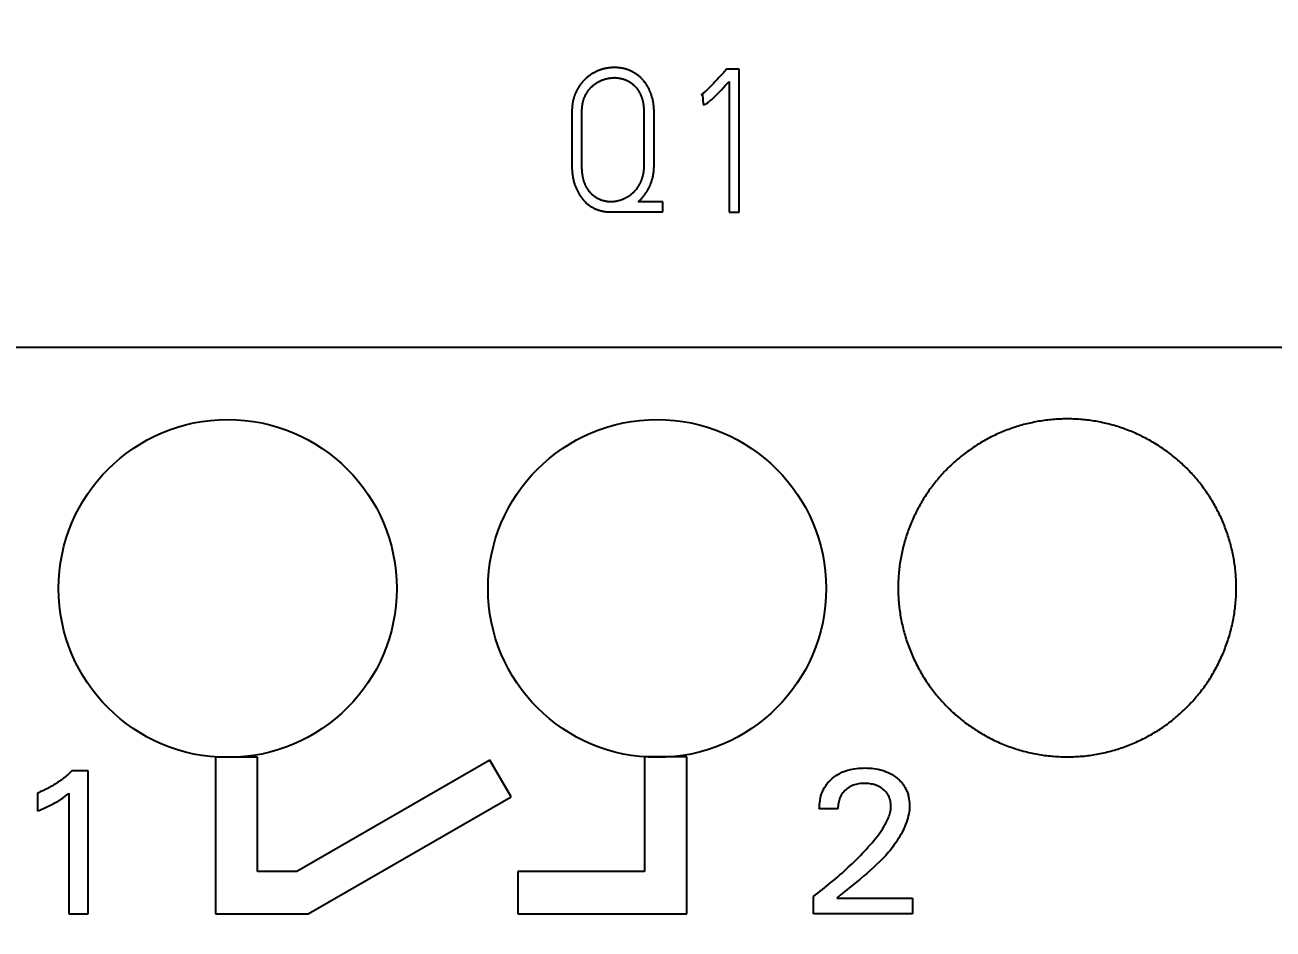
# Model space of a CAD drawing. Extents: x 0 to 420, y 0 to 297.
# Drawn here: x 112.59 to 127.36, y 144.75 to 155.46 of the extents above; entities that cross this region are included whole.
import ezdxf
from ezdxf.enums import TextEntityAlignment as Align

# ---------------------------------------------------------------- set-up
doc = ezdxf.new("R2010")
doc.units = 0
doc.header["$LTSCALE"] = 23.1
for name, color, linetype in [('10000_FRONT', 7, 'CONTINUOUS'), ('10100_DIM_FRONT', 7, 'CONTINUOUS'), ('10500_FRONT_LABELING', 7, 'CONTINUOUS')]:
    doc.layers.add(name, color=color, linetype=linetype)
doc.dimstyles.get("Standard").update_dxf_attribs({"dimtxt": 2.5, "dimasz": 2.5, "dimexe": 1.25, "dimexo": 0.625, "dimtad": 1, "dimcen": 2.5, "dimazin": 3, "dimtfac": 1, "dimtmove": 0, "dimatfit": 3})

# ---------------------------------------------------------------- blocks, each defined once
blk = doc.blocks.new('*D0')
at = {"layer": '10100_DIM_FRONT', "linetype": 'CONTINUOUS'}
for p, q in [((145.216, 146.129), (145.216, 119.377)), ((101.716, 145.192), (101.716, 119.377)), ((101.716, 121.377), (123.466, 121.377)), ((145.216, 121.377), (123.466, 121.377))]:
    blk.add_line(p, q, dxfattribs=at)
for points in [[(105.216, 121.877), (101.716, 121.377), (105.216, 120.877)], [(141.716, 120.877), (145.216, 121.377), (141.716, 121.877)]]:
    blk.add_solid(points, dxfattribs=at)
blk.add_text('43,5', height=3.5, dxfattribs=at).set_placement((119.432, 122.252), (129.182, 122.252), align=Align.FIT)
blk = doc.blocks.new('*D1')
at = {"layer": '10100_DIM_FRONT', "linetype": 'CONTINUOUS'}
for p, q in [((109.715618, 185.641363), (109.715618, 128.698883)), ((145.215618, 185.641363), (145.215618, 128.698883)), ((109.715618, 130.698883), (127.465618, 130.698883)), ((145.215618, 130.698883), (127.465618, 130.698883))]:
    blk.add_line(p, q, dxfattribs=at)
for points in [[(113.215618, 131.198883), (109.715618, 130.698883), (113.215618, 130.198883)], [(141.715618, 130.198883), (145.215618, 130.698883), (141.715618, 131.198883)]]:
    blk.add_solid(points, dxfattribs=at)
blk.add_text('35,5', height=3.5, dxfattribs=at).set_placement((123.63496, 131.573883), (133.13496, 131.573883), align=Align.FIT)

msp = doc.modelspace()

# ---------------------------------------------------------------- linework, layer by layer
at = {"layer": '10000_FRONT', "color": 7, "linetype": 'CONTINUOUS'}
for p, q in [((109.716, 151.642), (145.216, 151.642)), ((114.849, 146.788), (114.849, 144.934)), ((115.345, 146.788), (114.849, 146.788)), ((115.345, 145.435), (115.345, 146.788)), ((119.926, 146.794), (119.926, 145.434)), ((120.426, 146.794), (119.926, 146.794)), ((120.426, 144.934), (120.426, 146.794)), ((118.096, 146.753), (115.811, 145.435)), ((118.346, 146.319), (118.096, 146.753)), ((115.944, 144.934), (118.346, 146.319)), ((115.811, 145.435), (115.345, 145.435)), ((118.427, 145.434), (118.427, 144.934)), ((119.926, 145.434), (118.427, 145.434)), ((114.849, 144.934), (115.944, 144.934)), ((118.427, 144.934), (120.426, 144.934))]:
    msp.add_line(p, q, dxfattribs=at)
for points in [[(126.926, 148.792), (126.926, 148.813), (126.925, 148.833), (126.925, 148.854), (126.924, 148.874), (126.923, 148.895), (126.922, 148.915), (126.92, 148.936), (126.919, 148.956), (126.917, 148.976), (126.915, 148.996), (126.913, 149.017), (126.911, 149.037), (126.908, 149.057), (126.905, 149.077), (126.902, 149.097), (126.899, 149.117), (126.896, 149.137), (126.892, 149.157), (126.888, 149.177), (126.884, 149.197), (126.88, 149.217), (126.876, 149.237), (126.871, 149.257), (126.866, 149.276), (126.861, 149.296), (126.856, 149.316), (126.851, 149.335), (126.845, 149.355), (126.839, 149.375), (126.833, 149.394), (126.827, 149.414), (126.82, 149.433), (126.813, 149.453), (126.807, 149.472), (126.8, 149.491), (126.792, 149.511), (126.785, 149.53), (126.777, 149.549), (126.769, 149.568), (126.761, 149.586), (126.753, 149.605), (126.745, 149.624), (126.736, 149.642), (126.727, 149.66), (126.718, 149.679), (126.709, 149.697), (126.7, 149.715), (126.691, 149.733), (126.681, 149.751), (126.671, 149.769), (126.661, 149.786), (126.651, 149.804), (126.641, 149.821), (126.63, 149.839), (126.619, 149.856), (126.608, 149.873), (126.597, 149.89), (126.586, 149.907), (126.574, 149.924), (126.563, 149.941), (126.551, 149.958), (126.539, 149.974), (126.527, 149.991), (126.514, 150.007), (126.502, 150.024), (126.489, 150.04), (126.476, 150.056), (126.463, 150.072), (126.45, 150.087), (126.436, 150.103), (126.423, 150.118), (126.409, 150.134), (126.395, 150.149), (126.381, 150.164), (126.367, 150.179), (126.353, 150.193), (126.339, 150.208), (126.324, 150.222), (126.31, 150.236), (126.295, 150.25), (126.28, 150.264), (126.265, 150.278), (126.25, 150.291), (126.234, 150.305), (126.219, 150.318), (126.203, 150.331), (126.187, 150.344), (126.172, 150.357), (126.156, 150.37), (126.139, 150.382), (126.123, 150.394), (126.107, 150.406), (126.09, 150.418), (126.073, 150.43), (126.056, 150.442), (126.039, 150.454), (126.022, 150.465), (126.005, 150.476), (125.988, 150.487), (125.97, 150.498), (125.952, 150.509), (125.935, 150.519), (125.917, 150.529), (125.899, 150.54), (125.881, 150.549), (125.863, 150.559), (125.845, 150.569), (125.826, 150.578), (125.808, 150.587), (125.79, 150.596), (125.771, 150.605), (125.753, 150.613), (125.734, 150.622), (125.715, 150.63), (125.696, 150.638), (125.678, 150.646), (125.659, 150.653), (125.64, 150.661), (125.62, 150.668), (125.601, 150.675), (125.582, 150.682), (125.563, 150.688), (125.543, 150.695), (125.524, 150.701), (125.504, 150.707), (125.485, 150.713), (125.465, 150.718), (125.445, 150.724), (125.425, 150.729), (125.405, 150.734), (125.385, 150.739), (125.365, 150.744), (125.345, 150.748), (125.324, 150.752), (125.304, 150.756), (125.284, 150.76), (125.264, 150.764), (125.243, 150.767), (125.223, 150.77), (125.203, 150.773), (125.182, 150.776), (125.162, 150.778), (125.142, 150.781), (125.121, 150.783), (125.101, 150.785), (125.081, 150.786), (125.06, 150.788), (125.04, 150.789), (125.019, 150.79), (124.999, 150.791), (124.979, 150.792), (124.958, 150.792), (124.938, 150.792), (124.917, 150.792), (124.897, 150.792), (124.876, 150.792), (124.856, 150.791), (124.835, 150.79), (124.815, 150.789), (124.794, 150.788), (124.774, 150.787), (124.753, 150.785), (124.733, 150.783), (124.712, 150.781), (124.692, 150.779), (124.671, 150.776), (124.651, 150.773), (124.63, 150.77), (124.61, 150.767), (124.59, 150.764), (124.569, 150.76), (124.549, 150.757), (124.529, 150.753), (124.509, 150.748), (124.489, 150.744), (124.469, 150.74), (124.449, 150.735), (124.429, 150.73), (124.409, 150.725), (124.39, 150.719), (124.37, 150.714), (124.351, 150.708), (124.331, 150.702), (124.312, 150.696), (124.292, 150.689), (124.273, 150.683), (124.253, 150.676), (124.234, 150.669), (124.215, 150.662), (124.196, 150.655), (124.177, 150.647), (124.158, 150.639), (124.139, 150.631), (124.12, 150.623), (124.101, 150.615), (124.083, 150.606), (124.064, 150.597), (124.045, 150.588), (124.027, 150.579)], [(124.027, 150.579), (124.008, 150.57), (123.99, 150.56), (123.972, 150.55), (123.954, 150.54), (123.936, 150.53), (123.918, 150.52), (123.901, 150.51), (123.883, 150.499), (123.866, 150.488), (123.848, 150.478), (123.831, 150.466), (123.814, 150.455), (123.797, 150.444), (123.781, 150.432), (123.764, 150.42), (123.747, 150.408), (123.731, 150.396), (123.715, 150.384), (123.699, 150.372), (123.682, 150.359), (123.667, 150.346), (123.651, 150.333), (123.635, 150.32), (123.619, 150.307), (123.604, 150.294), (123.589, 150.28), (123.574, 150.266), (123.559, 150.252), (123.544, 150.238), (123.529, 150.224), (123.514, 150.209), (123.5, 150.195), (123.485, 150.18), (123.471, 150.165), (123.457, 150.15), (123.443, 150.135), (123.429, 150.119), (123.416, 150.104), (123.403, 150.089), (123.389, 150.073), (123.376, 150.057), (123.364, 150.041), (123.351, 150.025), (123.338, 150.009), (123.326, 149.993), (123.314, 149.977), (123.302, 149.96), (123.29, 149.944), (123.279, 149.927), (123.267, 149.91), (123.256, 149.893), (123.245, 149.876), (123.234, 149.859), (123.223, 149.842), (123.212, 149.824), (123.202, 149.807), (123.192, 149.789), (123.182, 149.771), (123.172, 149.753), (123.162, 149.735), (123.152, 149.717), (123.143, 149.699), (123.134, 149.681), (123.125, 149.662), (123.116, 149.644), (123.107, 149.625), (123.099, 149.606), (123.09, 149.587), (123.082, 149.569), (123.075, 149.55), (123.067, 149.531), (123.059, 149.512), (123.052, 149.493), (123.045, 149.473), (123.038, 149.454), (123.032, 149.435), (123.025, 149.416), (123.019, 149.396), (123.013, 149.377), (123.007, 149.357), (123.002, 149.338), (122.996, 149.318), (122.991, 149.299), (122.986, 149.279), (122.981, 149.259), (122.976, 149.24), (122.972, 149.22), (122.968, 149.2), (122.964, 149.18), (122.96, 149.16), (122.956, 149.14), (122.953, 149.12), (122.949, 149.099), (122.946, 149.079), (122.943, 149.059), (122.941, 149.039), (122.938, 149.018), (122.936, 148.998), (122.934, 148.977), (122.932, 148.957), (122.931, 148.936), (122.929, 148.916), (122.928, 148.895), (122.927, 148.875), (122.927, 148.854), (122.926, 148.834), (122.926, 148.813), (122.926, 148.792)], [(122.926, 148.792), (122.926, 148.771), (122.926, 148.75), (122.927, 148.728), (122.927, 148.707), (122.928, 148.686), (122.93, 148.665), (122.931, 148.643), (122.933, 148.622), (122.935, 148.601), (122.937, 148.58), (122.939, 148.559), (122.942, 148.538), (122.945, 148.517), (122.948, 148.496), (122.951, 148.475), (122.954, 148.454), (122.958, 148.434), (122.962, 148.413), (122.966, 148.392), (122.97, 148.371), (122.975, 148.351), (122.98, 148.33), (122.985, 148.31), (122.99, 148.289), (122.995, 148.269), (123.001, 148.248), (123.007, 148.228), (123.013, 148.207), (123.019, 148.187), (123.026, 148.167), (123.033, 148.146), (123.04, 148.126), (123.047, 148.106), (123.055, 148.086), (123.062, 148.066), (123.07, 148.046), (123.078, 148.026), (123.086, 148.007), (123.095, 147.987), (123.103, 147.968), (123.112, 147.949), (123.121, 147.93), (123.131, 147.911), (123.14, 147.892), (123.15, 147.873), (123.159, 147.854), (123.169, 147.835), (123.18, 147.817), (123.19, 147.798), (123.201, 147.78), (123.211, 147.762), (123.222, 147.744), (123.234, 147.726), (123.245, 147.708), (123.257, 147.69), (123.268, 147.673), (123.28, 147.655), (123.293, 147.638), (123.305, 147.62), (123.318, 147.603), (123.33, 147.586), (123.343, 147.569), (123.357, 147.552), (123.37, 147.535), (123.384, 147.519), (123.397, 147.502), (123.411, 147.486), (123.425, 147.47), (123.439, 147.454), (123.454, 147.438), (123.468, 147.423), (123.483, 147.407), (123.498, 147.392), (123.513, 147.377), (123.528, 147.362), (123.543, 147.347), (123.558, 147.333), (123.574, 147.318), (123.59, 147.304), (123.605, 147.29), (123.621, 147.276), (123.638, 147.262), (123.654, 147.249), (123.67, 147.235), (123.687, 147.222), (123.704, 147.209), (123.72, 147.196), (123.738, 147.183), (123.755, 147.171), (123.772, 147.159), (123.79, 147.146), (123.807, 147.134), (123.825, 147.122), (123.843, 147.111), (123.861, 147.099), (123.879, 147.088), (123.898, 147.077), (123.916, 147.066), (123.935, 147.055), (123.953, 147.045), (123.972, 147.034), (123.991, 147.024), (124.01, 147.014), (124.029, 147.005), (124.048, 146.995), (124.067, 146.986), (124.086, 146.977), (124.106, 146.968), (124.125, 146.96), (124.145, 146.951), (124.164, 146.943), (124.184, 146.935), (124.204, 146.927), (124.224, 146.92), (124.244, 146.912), (124.264, 146.905), (124.284, 146.898), (124.304, 146.891), (124.324, 146.885), (124.345, 146.879), (124.365, 146.873), (124.386, 146.867), (124.406, 146.861), (124.427, 146.856), (124.448, 146.85), (124.469, 146.845), (124.49, 146.84), (124.511, 146.836), (124.532, 146.832), (124.553, 146.827), (124.574, 146.824), (124.595, 146.82), (124.616, 146.816), (124.637, 146.813), (124.658, 146.81), (124.68, 146.808), (124.701, 146.805), (124.722, 146.803), (124.743, 146.801), (124.764, 146.799), (124.786, 146.797), (124.807, 146.796), (124.828, 146.795), (124.849, 146.794), (124.871, 146.793), (124.892, 146.793), (124.913, 146.792), (124.934, 146.792), (124.956, 146.793), (124.977, 146.793), (124.998, 146.794), (125.02, 146.795), (125.041, 146.796), (125.062, 146.797), (125.084, 146.799), (125.105, 146.8), (125.126, 146.802), (125.148, 146.805), (125.169, 146.807), (125.191, 146.81), (125.212, 146.813), (125.233, 146.816), (125.254, 146.82), (125.275, 146.823), (125.296, 146.827), (125.317, 146.831), (125.338, 146.835), (125.359, 146.84), (125.38, 146.845), (125.401, 146.85), (125.421, 146.855), (125.442, 146.86), (125.462, 146.866), (125.483, 146.872), (125.503, 146.878), (125.524, 146.884), (125.544, 146.89), (125.564, 146.897), (125.584, 146.904), (125.604, 146.911), (125.624, 146.918), (125.644, 146.926), (125.664, 146.934), (125.684, 146.942), (125.703, 146.95), (125.723, 146.958), (125.743, 146.967), (125.762, 146.976), (125.782, 146.985), (125.801, 146.994), (125.82, 147.004), (125.84, 147.013), (125.859, 147.023), (125.877, 147.033), (125.896, 147.044), (125.915, 147.054), (125.933, 147.065), (125.952, 147.076), (125.97, 147.087)], [(125.97, 147.087), (125.988, 147.098), (126.006, 147.109), (126.024, 147.121), (126.041, 147.133), (126.059, 147.145), (126.076, 147.157), (126.094, 147.169), (126.111, 147.181), (126.128, 147.194), (126.145, 147.207), (126.162, 147.22), (126.178, 147.233), (126.195, 147.247), (126.211, 147.26), (126.227, 147.274), (126.243, 147.288), (126.259, 147.302), (126.275, 147.316), (126.291, 147.331), (126.306, 147.345), (126.322, 147.36), (126.337, 147.375), (126.352, 147.391), (126.367, 147.406), (126.382, 147.422), (126.397, 147.437), (126.411, 147.453), (126.425, 147.469), (126.439, 147.485), (126.453, 147.501), (126.467, 147.518), (126.48, 147.534), (126.493, 147.551), (126.506, 147.567), (126.519, 147.584), (126.532, 147.601), (126.545, 147.618), (126.557, 147.635), (126.569, 147.653), (126.581, 147.67), (126.593, 147.688), (126.604, 147.705), (126.616, 147.723), (126.627, 147.741), (126.638, 147.759), (126.649, 147.777), (126.66, 147.796), (126.67, 147.814), (126.68, 147.833), (126.691, 147.852), (126.701, 147.871), (126.71, 147.89), (126.72, 147.909), (126.729, 147.928), (126.738, 147.947), (126.747, 147.967), (126.756, 147.986), (126.765, 148.006), (126.773, 148.026), (126.781, 148.045), (126.789, 148.065), (126.796, 148.085), (126.804, 148.105), (126.811, 148.125), (126.818, 148.145), (126.825, 148.165), (126.831, 148.185), (126.837, 148.205), (126.844, 148.225), (126.849, 148.246), (126.855, 148.266), (126.861, 148.286), (126.866, 148.307), (126.871, 148.327), (126.876, 148.348), (126.88, 148.369), (126.885, 148.389), (126.889, 148.41), (126.893, 148.431), (126.896, 148.452), (126.9, 148.473), (126.903, 148.494), (126.906, 148.515), (126.909, 148.536), (126.912, 148.557), (126.914, 148.579), (126.916, 148.6), (126.918, 148.621), (126.92, 148.643), (126.922, 148.664), (126.923, 148.685), (126.924, 148.707), (126.925, 148.728), (126.925, 148.75), (126.926, 148.771), (126.926, 148.792)]]:
    msp.add_lwpolyline(points, dxfattribs=at)
for centre in [(114.993, 148.785), (120.073, 148.785)]:
    msp.add_circle(centre, 2, dxfattribs=at)
at = {"layer": '10500_FRONT_LABELING', "color": 7, "linetype": 'CONTINUOUS'}
for p, q in [((120.895, 154.933), (120.879, 154.914)), ((121.044, 154.933), (120.895, 154.933)), ((121.044, 153.24), (121.044, 154.933)), ((120.74, 154.763), (120.723, 154.746)), ((120.756, 154.781), (120.74, 154.763)), ((120.772, 154.798), (120.756, 154.781)), ((120.788, 154.815), (120.772, 154.798)), ((120.804, 154.832), (120.788, 154.815)), ((120.82, 154.85), (120.804, 154.832)), ((120.884, 154.742), (120.926, 154.787)), ((120.926, 154.787), (120.926, 153.24)), ((120.596, 154.629), (120.61, 154.633)), ((120.61, 154.633), (120.617, 154.513)), ((120.712, 154.735), (120.701, 154.724)), ((120.723, 154.746), (120.712, 154.735)), ((120.744, 154.599), (120.752, 154.606)), ((120.752, 154.606), (120.76, 154.614)), ((120.76, 154.614), (120.768, 154.622)), ((120.768, 154.622), (120.78, 154.634)), ((120.78, 154.634), (120.792, 154.646)), ((120.792, 154.646), (120.803, 154.657)), ((120.803, 154.657), (120.819, 154.673)), ((120.819, 154.673), (120.834, 154.689)), ((120.834, 154.689), (120.857, 154.714)), ((120.857, 154.714), (120.884, 154.742)), ((120.736, 154.591), (120.744, 154.599)), ((119.066, 154.428), (119.066, 153.785)), ((119.184, 153.778), (119.184, 154.428)), ((119.917, 154.428), (119.917, 153.799)), ((120.037, 153.799), (120.037, 154.428)), ((120.141, 153.363), (119.848, 153.363)), ((120.141, 153.242), (120.141, 153.363)), ((119.528, 153.242), (120.141, 153.242)), ((120.926, 153.24), (121.044, 153.24)), ((113.343, 146.626), (113.15, 146.626)), ((113.343, 144.935), (113.343, 146.626)), ((112.743, 146.364), (112.743, 146.152)), ((113.115, 146.363), (113.115, 144.935)), ((122.213, 146.176), (121.992, 146.176)), ((121.923, 144.935), (121.923, 145.139)), ((122.2, 145.121), (123.095, 145.121)), ((123.095, 145.121), (123.095, 144.935)), ((113.115, 144.935), (113.343, 144.935)), ((123.095, 144.935), (121.923, 144.935))]:
    msp.add_line(p, q, dxfattribs=at)
for points in [[(120.037, 154.428), (120.037, 154.436), (120.037, 154.444), (120.037, 154.451), (120.036, 154.459), (120.036, 154.466), (120.036, 154.474), (120.035, 154.481), (120.035, 154.489), (120.034, 154.496), (120.033, 154.504), (120.032, 154.511), (120.031, 154.519), (120.03, 154.526), (120.029, 154.533), (120.028, 154.541), (120.027, 154.548), (120.026, 154.556), (120.024, 154.563), (120.023, 154.57), (120.021, 154.578), (120.019, 154.585), (120.017, 154.592), (120.015, 154.599), (120.013, 154.607), (120.011, 154.614), (120.009, 154.621), (120.007, 154.628), (120.004, 154.636), (120.002, 154.643), (119.999, 154.65), (119.996, 154.657), (119.993, 154.664), (119.99, 154.671), (119.987, 154.678), (119.984, 154.685), (119.981, 154.692), (119.978, 154.698), (119.974, 154.705), (119.971, 154.712), (119.967, 154.718), (119.964, 154.725), (119.96, 154.732), (119.956, 154.738), (119.952, 154.744), (119.948, 154.751), (119.943, 154.757), (119.939, 154.763), (119.935, 154.769), (119.93, 154.775), (119.926, 154.781), (119.921, 154.787), (119.916, 154.793), (119.911, 154.799), (119.906, 154.805), (119.901, 154.81), (119.896, 154.816), (119.89, 154.821), (119.885, 154.827), (119.879, 154.832), (119.874, 154.837), (119.868, 154.842), (119.863, 154.847), (119.857, 154.852), (119.851, 154.856), (119.845, 154.861), (119.839, 154.865), (119.833, 154.87), (119.827, 154.874), (119.82, 154.878), (119.814, 154.883), (119.808, 154.887), (119.801, 154.89), (119.794, 154.894), (119.788, 154.898), (119.781, 154.902), (119.774, 154.905), (119.767, 154.908), (119.76, 154.912), (119.754, 154.915), (119.747, 154.918), (119.74, 154.921), (119.733, 154.923), (119.725, 154.926), (119.718, 154.928), (119.711, 154.931), (119.704, 154.933), (119.697, 154.935), (119.689, 154.937), (119.682, 154.939), (119.675, 154.94), (119.667, 154.942), (119.66, 154.944), (119.652, 154.945), (119.644, 154.946), (119.637, 154.947), (119.629, 154.948), (119.622, 154.949), (119.614, 154.95), (119.607, 154.95), (119.599, 154.951), (119.591, 154.951), (119.584, 154.952), (119.576, 154.952), (119.569, 154.952), (119.561, 154.952), (119.554, 154.952), (119.546, 154.951), (119.538, 154.951), (119.531, 154.95), (119.523, 154.95), (119.516, 154.949), (119.508, 154.948), (119.5, 154.947), (119.493, 154.946), (119.485, 154.945), (119.478, 154.943), (119.47, 154.942), (119.463, 154.94), (119.455, 154.939), (119.448, 154.937), (119.441, 154.935), (119.433, 154.933), (119.426, 154.931), (119.419, 154.929), (119.412, 154.927), (119.405, 154.924), (119.397, 154.922), (119.39, 154.919), (119.383, 154.916), (119.376, 154.914), (119.369, 154.911), (119.362, 154.908), (119.355, 154.905), (119.348, 154.901), (119.341, 154.898), (119.335, 154.894), (119.328, 154.891), (119.321, 154.887), (119.315, 154.884), (119.308, 154.88), (119.302, 154.876), (119.295, 154.872), (119.289, 154.868), (119.283, 154.863), (119.276, 154.859), (119.27, 154.855), (119.264, 154.85), (119.258, 154.846), (119.252, 154.841), (119.246, 154.836), (119.241, 154.831), (119.235, 154.827), (119.229, 154.821), (119.224, 154.816), (119.218, 154.811), (119.213, 154.806), (119.207, 154.8), (119.202, 154.795), (119.197, 154.789), (119.192, 154.784), (119.187, 154.778), (119.182, 154.772), (119.177, 154.766), (119.172, 154.76), (119.168, 154.754), (119.163, 154.748), (119.159, 154.742), (119.155, 154.736), (119.151, 154.73), (119.147, 154.723), (119.143, 154.717), (119.139, 154.711), (119.135, 154.704), (119.131, 154.697), (119.127, 154.691), (119.124, 154.684), (119.12, 154.677), (119.117, 154.671), (119.114, 154.664), (119.111, 154.657), (119.108, 154.65), (119.105, 154.643), (119.102, 154.636), (119.099, 154.629), (119.097, 154.622), (119.094, 154.615), (119.092, 154.607), (119.089, 154.6), (119.087, 154.593), (119.085, 154.586), (119.083, 154.578), (119.081, 154.571), (119.08, 154.564), (119.078, 154.557), (119.077, 154.549), (119.075, 154.542), (119.074, 154.534), (119.073, 154.527), (119.072, 154.519)], [(120.868, 154.902), (120.858, 154.891), (120.82, 154.85)], [(120.879, 154.914), (120.874, 154.908), (120.868, 154.902)], [(119.184, 154.428), (119.184, 154.435), (119.184, 154.442), (119.184, 154.449), (119.184, 154.456), (119.185, 154.462), (119.185, 154.469), (119.186, 154.476), (119.186, 154.483), (119.187, 154.489), (119.188, 154.496), (119.189, 154.503), (119.19, 154.51), (119.191, 154.516), (119.192, 154.523), (119.193, 154.529), (119.195, 154.536), (119.196, 154.543), (119.198, 154.549), (119.2, 154.556), (119.202, 154.562), (119.204, 154.569), (119.206, 154.575), (119.208, 154.582), (119.211, 154.588), (119.213, 154.595), (119.216, 154.601), (119.218, 154.607), (119.221, 154.613), (119.224, 154.62), (119.227, 154.626), (119.23, 154.632), (119.234, 154.638), (119.237, 154.644), (119.24, 154.65), (119.244, 154.655), (119.248, 154.661), (119.251, 154.667), (119.255, 154.672), (119.259, 154.678), (119.263, 154.684), (119.267, 154.689), (119.272, 154.694), (119.276, 154.7), (119.28, 154.705), (119.285, 154.71), (119.29, 154.715), (119.295, 154.72), (119.299, 154.725), (119.304, 154.729), (119.309, 154.734), (119.314, 154.739), (119.32, 154.743), (119.325, 154.747), (119.33, 154.751), (119.336, 154.756), (119.341, 154.76), (119.347, 154.764), (119.352, 154.767), (119.358, 154.771), (119.364, 154.775), (119.37, 154.778), (119.376, 154.782), (119.382, 154.785), (119.388, 154.788), (119.394, 154.791), (119.4, 154.794), (119.407, 154.797), (119.413, 154.8), (119.419, 154.802), (119.425, 154.805), (119.432, 154.807), (119.438, 154.809), (119.445, 154.812), (119.451, 154.814), (119.458, 154.816), (119.464, 154.818), (119.471, 154.819), (119.478, 154.821), (119.484, 154.822), (119.491, 154.824), (119.498, 154.825), (119.505, 154.826), (119.512, 154.827), (119.518, 154.828), (119.525, 154.829), (119.532, 154.83), (119.539, 154.83), (119.545, 154.831), (119.552, 154.831), (119.559, 154.831), (119.566, 154.832), (119.573, 154.832), (119.58, 154.831), (119.586, 154.831), (119.593, 154.831), (119.6, 154.83), (119.607, 154.83), (119.614, 154.829), (119.621, 154.828), (119.627, 154.827), (119.634, 154.826), (119.641, 154.824), (119.648, 154.823), (119.654, 154.822), (119.661, 154.82), (119.667, 154.818), (119.674, 154.816), (119.68, 154.814), (119.687, 154.812), (119.693, 154.809), (119.699, 154.807), (119.706, 154.804), (119.712, 154.801), (119.718, 154.799), (119.724, 154.796), (119.73, 154.792), (119.736, 154.789), (119.742, 154.786), (119.748, 154.782), (119.754, 154.778), (119.76, 154.775), (119.765, 154.771), (119.771, 154.767), (119.776, 154.763), (119.781, 154.758), (119.787, 154.754), (119.792, 154.749), (119.797, 154.745), (119.802, 154.74), (119.807, 154.735), (119.811, 154.731), (119.816, 154.725), (119.821, 154.72), (119.825, 154.715), (119.829, 154.71), (119.834, 154.704), (119.838, 154.699), (119.842, 154.693), (119.846, 154.688), (119.849, 154.682), (119.853, 154.676), (119.857, 154.67), (119.86, 154.665), (119.863, 154.659), (119.867, 154.653), (119.87, 154.647), (119.873, 154.64), (119.876, 154.634), (119.878, 154.628), (119.881, 154.622), (119.884, 154.615), (119.886, 154.609), (119.889, 154.602), (119.891, 154.596), (119.893, 154.59), (119.895, 154.583), (119.897, 154.577), (119.899, 154.57), (119.901, 154.563), (119.902, 154.557), (119.904, 154.55), (119.905, 154.544), (119.907, 154.537), (119.908, 154.53), (119.909, 154.524), (119.91, 154.517), (119.911, 154.51), (119.912, 154.503), (119.913, 154.497), (119.914, 154.49), (119.914, 154.483), (119.915, 154.476), (119.915, 154.469), (119.916, 154.463), (119.916, 154.456), (119.916, 154.449), (119.917, 154.442), (119.917, 154.435), (119.917, 154.428)], [(120.701, 154.724), (120.69, 154.712), (120.685, 154.707), (120.679, 154.701), (120.673, 154.696), (120.668, 154.69), (120.662, 154.685), (120.656, 154.679), (120.651, 154.674), (120.645, 154.669), (120.639, 154.663), (120.633, 154.658), (120.627, 154.653), (120.621, 154.648), (120.615, 154.643), (120.609, 154.638), (120.602, 154.633), (120.599, 154.631), (120.596, 154.629)], [(119.072, 154.519), (119.071, 154.512), (119.07, 154.504), (119.069, 154.497), (119.068, 154.489), (119.068, 154.482), (119.067, 154.474), (119.067, 154.466), (119.066, 154.459), (119.066, 154.451), (119.066, 154.444), (119.066, 154.436), (119.066, 154.428)], [(120.617, 154.513), (120.62, 154.513), (120.623, 154.514), (120.625, 154.514), (120.628, 154.514), (120.634, 154.516), (120.636, 154.516), (120.639, 154.517), (120.642, 154.518), (120.644, 154.519), (120.647, 154.52), (120.65, 154.521), (120.655, 154.524), (120.659, 154.527), (120.664, 154.53), (120.668, 154.533), (120.673, 154.536), (120.677, 154.54), (120.682, 154.543), (120.686, 154.547), (120.691, 154.55), (120.695, 154.554), (120.699, 154.557), (120.703, 154.561), (120.707, 154.565), (120.712, 154.568), (120.716, 154.572), (120.72, 154.576), (120.724, 154.579), (120.728, 154.583), (120.736, 154.591)], [(119.066, 153.785), (119.066, 153.775), (119.066, 153.766), (119.066, 153.757), (119.066, 153.748), (119.067, 153.739), (119.067, 153.73), (119.068, 153.721), (119.069, 153.711), (119.07, 153.702), (119.071, 153.693), (119.072, 153.684), (119.073, 153.675), (119.075, 153.666), (119.076, 153.657), (119.078, 153.648), (119.08, 153.639), (119.081, 153.63), (119.084, 153.621), (119.086, 153.612), (119.088, 153.604), (119.09, 153.595), (119.093, 153.586), (119.096, 153.577), (119.098, 153.568), (119.101, 153.559), (119.105, 153.551), (119.108, 153.542), (119.111, 153.534), (119.115, 153.525), (119.118, 153.517), (119.122, 153.508), (119.126, 153.5), (119.13, 153.492), (119.134, 153.484), (119.138, 153.476), (119.142, 153.468), (119.147, 153.46), (119.152, 153.452), (119.156, 153.444), (119.161, 153.436), (119.167, 153.429), (119.172, 153.421), (119.177, 153.413), (119.183, 153.406), (119.189, 153.399), (119.194, 153.392), (119.2, 153.385), (119.206, 153.378), (119.213, 153.371), (119.219, 153.365), (119.226, 153.358), (119.232, 153.352), (119.239, 153.346), (119.246, 153.34), (119.253, 153.334), (119.26, 153.328), (119.268, 153.323), (119.275, 153.317), (119.283, 153.312), (119.291, 153.307), (119.299, 153.302), (119.307, 153.298), (119.315, 153.293), (119.323, 153.289), (119.331, 153.285), (119.339, 153.281), (119.348, 153.277), (119.356, 153.274), (119.365, 153.271), (119.373, 153.267), (119.382, 153.264), (119.391, 153.262), (119.4, 153.259), (119.409, 153.257), (119.418, 153.254), (119.427, 153.252), (119.436, 153.251), (119.445, 153.249), (119.454, 153.248), (119.463, 153.246), (119.472, 153.245), (119.482, 153.244), (119.491, 153.244), (119.5, 153.243), (119.509, 153.243), (119.518, 153.242), (119.528, 153.242)], [(119.917, 153.799), (119.917, 153.792), (119.917, 153.786), (119.916, 153.779), (119.916, 153.772), (119.916, 153.766), (119.916, 153.759), (119.915, 153.753), (119.915, 153.746), (119.914, 153.739), (119.913, 153.733), (119.912, 153.726), (119.912, 153.72), (119.911, 153.713), (119.91, 153.707), (119.908, 153.7), (119.907, 153.694), (119.906, 153.687), (119.905, 153.681), (119.903, 153.674), (119.902, 153.668), (119.9, 153.662), (119.898, 153.655), (119.896, 153.649), (119.894, 153.642), (119.892, 153.636), (119.89, 153.63), (119.888, 153.624), (119.885, 153.617), (119.883, 153.611), (119.88, 153.605), (119.878, 153.599), (119.875, 153.593), (119.872, 153.587), (119.869, 153.581), (119.866, 153.575), (119.863, 153.569), (119.86, 153.564), (119.857, 153.558), (119.854, 153.552), (119.85, 153.546), (119.847, 153.541), (119.843, 153.535), (119.839, 153.53), (119.836, 153.524), (119.832, 153.519), (119.828, 153.513), (119.824, 153.508), (119.82, 153.503), (119.815, 153.498), (119.811, 153.493), (119.807, 153.488), (119.802, 153.483), (119.798, 153.478), (119.793, 153.474), (119.789, 153.469), (119.784, 153.464), (119.779, 153.46), (119.774, 153.456), (119.769, 153.451), (119.764, 153.447), (119.759, 153.443), (119.754, 153.439), (119.748, 153.435), (119.743, 153.431), (119.737, 153.427), (119.732, 153.424), (119.726, 153.42), (119.72, 153.417), (119.715, 153.413), (119.709, 153.41), (119.703, 153.407), (119.697, 153.404), (119.691, 153.401), (119.685, 153.398), (119.679, 153.395), (119.673, 153.393), (119.667, 153.39), (119.661, 153.388), (119.655, 153.385), (119.648, 153.383), (119.642, 153.381), (119.636, 153.379), (119.63, 153.377), (119.623, 153.375), (119.617, 153.374), (119.61, 153.372), (119.604, 153.371), (119.597, 153.369), (119.591, 153.368), (119.584, 153.367), (119.577, 153.366), (119.571, 153.365), (119.564, 153.364), (119.558, 153.364), (119.551, 153.363), (119.545, 153.363), (119.538, 153.363), (119.531, 153.363), (119.525, 153.363), (119.518, 153.363), (119.512, 153.363), (119.505, 153.363), (119.498, 153.364), (119.492, 153.364), (119.485, 153.365), (119.478, 153.366), (119.472, 153.367), (119.465, 153.368), (119.459, 153.369), (119.452, 153.37), (119.446, 153.372), (119.439, 153.373), (119.433, 153.375), (119.427, 153.377), (119.42, 153.379), (119.414, 153.381), (119.408, 153.383), (119.402, 153.386), (119.396, 153.388), (119.39, 153.391), (119.384, 153.394), (119.378, 153.397), (119.372, 153.4), (119.366, 153.403), (119.36, 153.407), (119.355, 153.41), (119.349, 153.414), (119.343, 153.417), (119.338, 153.421), (119.333, 153.425), (119.327, 153.429), (119.322, 153.433), (119.317, 153.438), (119.312, 153.442), (119.307, 153.446), (119.303, 153.451), (119.298, 153.456), (119.293, 153.46), (119.289, 153.465), (119.284, 153.47), (119.28, 153.475), (119.276, 153.48), (119.271, 153.486), (119.267, 153.491), (119.263, 153.496), (119.26, 153.502), (119.256, 153.507), (119.252, 153.513), (119.249, 153.518), (119.245, 153.524), (119.242, 153.529), (119.239, 153.535), (119.236, 153.541), (119.233, 153.547), (119.23, 153.553), (119.227, 153.559), (119.224, 153.565), (119.222, 153.571), (119.219, 153.577), (119.217, 153.584), (119.214, 153.59), (119.212, 153.596), (119.21, 153.602), (119.208, 153.608), (119.206, 153.615), (119.204, 153.621), (119.202, 153.627), (119.201, 153.634), (119.199, 153.64), (119.198, 153.647), (119.196, 153.653), (119.195, 153.659), (119.194, 153.666), (119.193, 153.672), (119.191, 153.679), (119.19, 153.685), (119.19, 153.692), (119.189, 153.699), (119.188, 153.705), (119.187, 153.712), (119.186, 153.718), (119.186, 153.725), (119.185, 153.732), (119.185, 153.738), (119.185, 153.745), (119.184, 153.751), (119.184, 153.758), (119.184, 153.765), (119.184, 153.771), (119.184, 153.778)], [(119.848, 153.363), (119.855, 153.368), (119.861, 153.374), (119.867, 153.379), (119.873, 153.385), (119.879, 153.391), (119.885, 153.397), (119.891, 153.403), (119.897, 153.409), (119.902, 153.415), (119.907, 153.421), (119.913, 153.428), (119.918, 153.434), (119.923, 153.441), (119.928, 153.447), (119.933, 153.454), (119.938, 153.461), (119.942, 153.468), (119.947, 153.475), (119.951, 153.482), (119.956, 153.489), (119.96, 153.496), (119.964, 153.503), (119.969, 153.51), (119.972, 153.518), (119.976, 153.525), (119.98, 153.533), (119.984, 153.54), (119.987, 153.548), (119.991, 153.555), (119.994, 153.563), (119.997, 153.57), (120, 153.578), (120.003, 153.586), (120.006, 153.594), (120.008, 153.601), (120.011, 153.609), (120.013, 153.617), (120.016, 153.625), (120.018, 153.633), (120.02, 153.642), (120.022, 153.65), (120.023, 153.658), (120.025, 153.666), (120.027, 153.674), (120.028, 153.682), (120.029, 153.691), (120.03, 153.699), (120.032, 153.707), (120.033, 153.716), (120.033, 153.724), (120.034, 153.732), (120.035, 153.74), (120.035, 153.749), (120.036, 153.757), (120.036, 153.765), (120.037, 153.774), (120.037, 153.782), (120.037, 153.79), (120.037, 153.799)], [(121.992, 146.176), (121.993, 146.202), (121.994, 146.227), (121.997, 146.253), (122.001, 146.278), (122.006, 146.304), (122.012, 146.329), (122.02, 146.353), (122.029, 146.377), (122.034, 146.389), (122.039, 146.401), (122.045, 146.412), (122.051, 146.424), (122.058, 146.435), (122.065, 146.445), (122.072, 146.456), (122.079, 146.466), (122.087, 146.477), (122.095, 146.487), (122.104, 146.496), (122.113, 146.506), (122.131, 146.524), (122.15, 146.541), (122.17, 146.557), (122.192, 146.571), (122.213, 146.585), (122.236, 146.597), (122.259, 146.609), (122.283, 146.619), (122.307, 146.627), (122.331, 146.635), (122.356, 146.642), (122.381, 146.647), (122.406, 146.652), (122.432, 146.655), (122.457, 146.658), (122.483, 146.659), (122.508, 146.66), (122.534, 146.661), (122.56, 146.66), (122.585, 146.659), (122.611, 146.657), (122.636, 146.654), (122.662, 146.65), (122.687, 146.645), (122.712, 146.639), (122.737, 146.633), (122.761, 146.625), (122.785, 146.616), (122.809, 146.606), (122.832, 146.594), (122.854, 146.582), (122.876, 146.568), (122.897, 146.553), (122.917, 146.537), (122.927, 146.529), (122.936, 146.52), (122.946, 146.511), (122.955, 146.502), (122.963, 146.492), (122.972, 146.483), (122.98, 146.472), (122.987, 146.462), (122.994, 146.451), (123.001, 146.441), (123.008, 146.429), (123.014, 146.418), (123.019, 146.407), (123.025, 146.395), (123.03, 146.383), (123.034, 146.371), (123.038, 146.359), (123.042, 146.346), (123.045, 146.334), (123.048, 146.321), (123.053, 146.296), (123.057, 146.271), (123.059, 146.245), (123.06, 146.219), (123.059, 146.194), (123.058, 146.168), (123.055, 146.143), (123.05, 146.117), (123.045, 146.092), (123.039, 146.067), (123.032, 146.042), (123.023, 146.018), (123.014, 145.993), (123.005, 145.969), (122.994, 145.945), (122.983, 145.922), (122.971, 145.899), (122.959, 145.876), (122.946, 145.853), (122.933, 145.831), (122.919, 145.809), (122.905, 145.788), (122.891, 145.767), (122.876, 145.746), (122.861, 145.725), (122.845, 145.705), (122.829, 145.685), (122.812, 145.665), (122.796, 145.646), (122.779, 145.626), (122.744, 145.589), (122.708, 145.552), (122.671, 145.516), (122.633, 145.481), (122.594, 145.446), (122.555, 145.412), (122.516, 145.379), (122.476, 145.346), (122.436, 145.313), (122.396, 145.281), (122.356, 145.249), (122.317, 145.217), (122.277, 145.185), (122.238, 145.153), (122.2, 145.121)], [(113.15, 146.626), (113.142, 146.618), (113.134, 146.61), (113.126, 146.603), (113.117, 146.595), (113.109, 146.588), (113.101, 146.581), (113.092, 146.573), (113.084, 146.566), (113.076, 146.559), (113.067, 146.552), (113.058, 146.545), (113.05, 146.538), (113.041, 146.532), (113.032, 146.525), (113.023, 146.518), (113.014, 146.512), (113.005, 146.505), (112.996, 146.499), (112.987, 146.493), (112.978, 146.487), (112.969, 146.481), (112.959, 146.474), (112.95, 146.469), (112.941, 146.463), (112.931, 146.457), (112.922, 146.451), (112.912, 146.446), (112.902, 146.44), (112.893, 146.435), (112.883, 146.429), (112.873, 146.424), (112.864, 146.419), (112.854, 146.414), (112.844, 146.409), (112.834, 146.404), (112.824, 146.399), (112.814, 146.395), (112.804, 146.39), (112.794, 146.385), (112.784, 146.381), (112.773, 146.377), (112.763, 146.372), (112.753, 146.368), (112.743, 146.364)], [(112.743, 146.152), (112.76, 146.159), (112.777, 146.166), (112.795, 146.173), (112.812, 146.18), (112.829, 146.188), (112.846, 146.196), (112.863, 146.203), (112.88, 146.211), (112.897, 146.22), (112.913, 146.228), (112.93, 146.237), (112.946, 146.246), (112.963, 146.255), (112.979, 146.264), (112.987, 146.269), (112.995, 146.274), (113.002, 146.279), (113.01, 146.284), (113.018, 146.29), (113.026, 146.295), (113.033, 146.3), (113.041, 146.306), (113.049, 146.311), (113.056, 146.317), (113.071, 146.328), (113.086, 146.339), (113.1, 146.351), (113.115, 146.363)], [(121.923, 145.139), (121.949, 145.159), (121.976, 145.18), (122.003, 145.201), (122.029, 145.221), (122.055, 145.243), (122.081, 145.264), (122.107, 145.285), (122.133, 145.307), (122.159, 145.328), (122.185, 145.35), (122.21, 145.372), (122.235, 145.395), (122.261, 145.417), (122.286, 145.439), (122.31, 145.462), (122.335, 145.485), (122.36, 145.508), (122.384, 145.531), (122.408, 145.555), (122.432, 145.578), (122.456, 145.602), (122.48, 145.626), (122.503, 145.651), (122.526, 145.675), (122.549, 145.7), (122.572, 145.725), (122.594, 145.75), (122.616, 145.775), (122.637, 145.801), (122.659, 145.827), (122.68, 145.854), (122.7, 145.881), (122.72, 145.908), (122.739, 145.936), (122.757, 145.965), (122.765, 145.979), (122.773, 145.994), (122.781, 146.009), (122.789, 146.024), (122.796, 146.039), (122.803, 146.055), (122.81, 146.07), (122.816, 146.086), (122.822, 146.102), (122.826, 146.119), (122.831, 146.135), (122.834, 146.152), (122.837, 146.168), (122.839, 146.185), (122.839, 146.202), (122.839, 146.219), (122.838, 146.235), (122.836, 146.252), (122.833, 146.269), (122.829, 146.285), (122.824, 146.301), (122.818, 146.317), (122.81, 146.332), (122.802, 146.347), (122.798, 146.354), (122.793, 146.361), (122.783, 146.375), (122.771, 146.387), (122.759, 146.399), (122.746, 146.41), (122.733, 146.42), (122.719, 146.429), (122.704, 146.438), (122.689, 146.445), (122.674, 146.452), (122.658, 146.458), (122.642, 146.463), (122.625, 146.467), (122.609, 146.47), (122.592, 146.473), (122.575, 146.475), (122.559, 146.477), (122.542, 146.477), (122.525, 146.477), (122.508, 146.477), (122.491, 146.476), (122.474, 146.475), (122.458, 146.472), (122.441, 146.469), (122.425, 146.465), (122.408, 146.46), (122.392, 146.455), (122.377, 146.448), (122.362, 146.441), (122.347, 146.433), (122.333, 146.424), (122.319, 146.414), (122.306, 146.403), (122.294, 146.392), (122.282, 146.379), (122.271, 146.366), (122.261, 146.353), (122.252, 146.338), (122.244, 146.324), (122.237, 146.308), (122.231, 146.292), (122.226, 146.276), (122.222, 146.26), (122.218, 146.243), (122.216, 146.227), (122.214, 146.21), (122.213, 146.193), (122.213, 146.176)]]:
    msp.add_lwpolyline(points, dxfattribs=at)

# ---------------------------------------------------------------- dimensions: what is measured, and where the dimension line sits
at = {"layer": '10100_DIM_FRONT', "linetype": 'CONTINUOUS'}
for base, p1, p2, picture, middle in [((145.216, 130.699), (109.716, 185.641), (145.216, 185.641), '*D1', (128.385, 133.324)), ((145.216, 121.377), (101.716, 145.192), (145.216, 146.129), '*D0', (124.307, 124.002))]:
    dim = msp.add_linear_dim(base=base, p1=p1, p2=p2, dimstyle='Standard', dxfattribs=at)
    dim.commit()
    dim.dimension.update_dxf_attribs({"geometry": picture, "text_midpoint": middle, "dimtype": 128})

doc.saveas('drawing.dxf')
